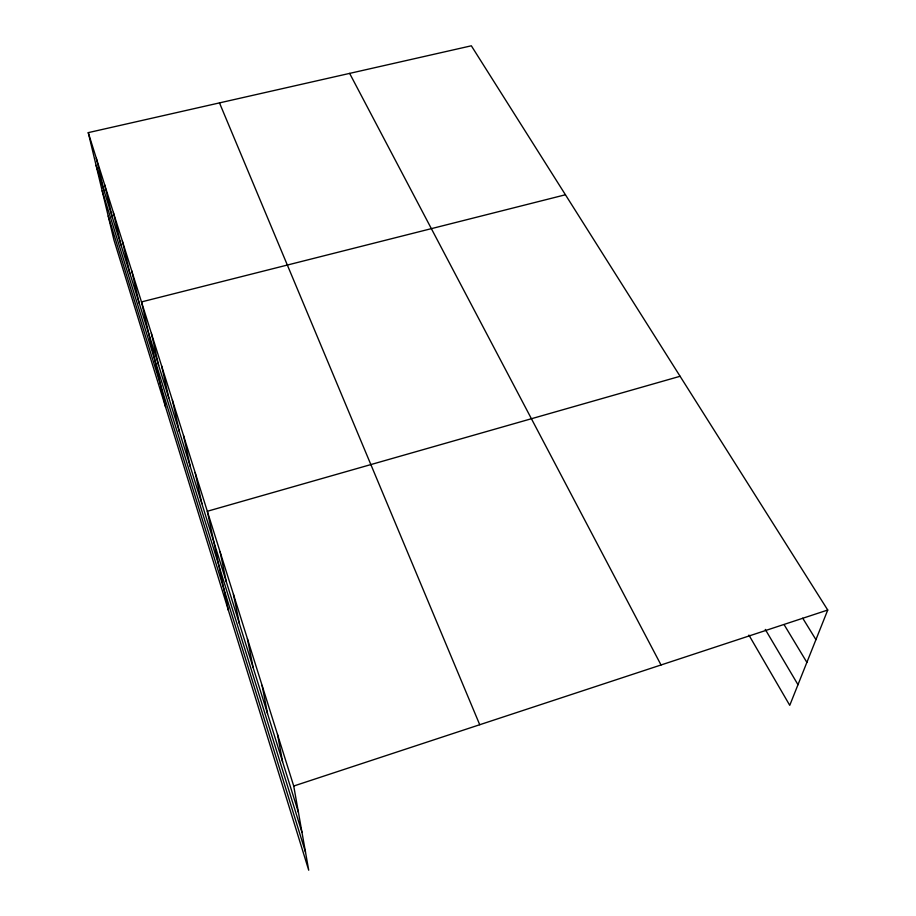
<?xml version="1.0" encoding="UTF-8"?>
<svg xmlns="http://www.w3.org/2000/svg" width="916" height="916" viewBox="0 0 916 916"><rect width="100%" height="100%" fill="white"/><g stroke="black" fill="none" stroke-linecap="round" stroke-linejoin="round"><path stroke-width="1.37" d="M88.257 132.637L293.727 786.031L308.715 870.2L113.882 239.763L88.257 132.637L471.339 45.8L827.743 610.033L789.752 705.343L748.91 635.086M293.727 786.031L827.743 610.033M680.084 376.281L207.325 511.277L228.405 610.342M565.435 194.764L141.488 301.914L165.647 407.265M802.725 618.197L815.938 639.654M784.211 624.815L806.882 662.383M765.272 629.418L797.985 684.699M349.637 73.383L661.031 664.982M219.485 102.89L479.732 724.728M96.088 165.338L298.41 812.343M102.168 190.791L301.994 832.438M108.225 216.073L305.486 852.086M104.664 184.792L112.393 217.493M96.306 158.228L104.092 190.94M113.344 212.386L121.004 245.041M122.355 241.057L129.958 273.644M131.732 270.873L139.243 303.368M151.358 333.275L158.674 365.473M161.628 365.931L168.819 397.922M172.334 399.971L179.387 431.711M183.498 435.478L190.391 466.908M195.142 472.541L201.875 503.617M220.069 551.798L226.367 581.958M233.408 594.221L239.465 623.819M247.4 638.704L253.16 667.638M262.079 685.386L267.518 713.564M277.502 734.426L282.586 761.734"/></g></svg>
